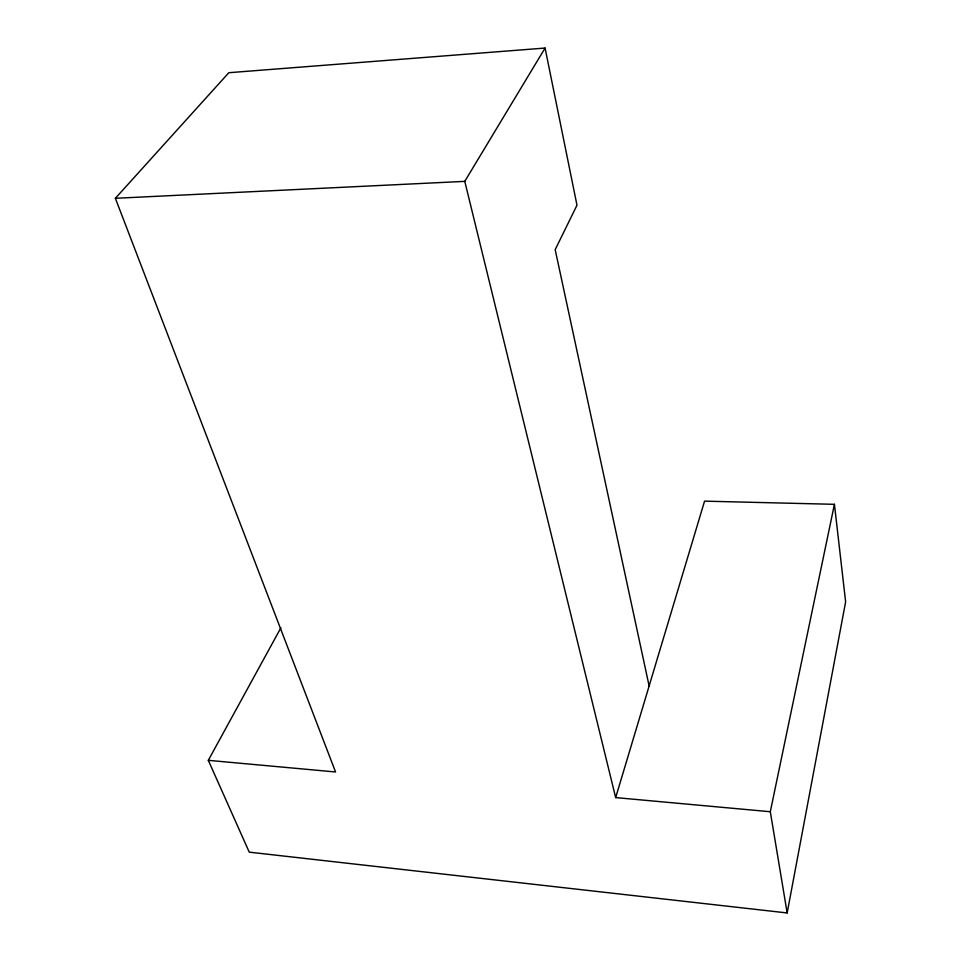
<?xml version="1.0" encoding="UTF-8"?>
<svg xmlns="http://www.w3.org/2000/svg" width="961" height="961" viewBox="0 0 961 961"><rect width="100%" height="100%" fill="white"/><g stroke="black" fill="none" stroke-linecap="round" stroke-linejoin="round"><path stroke-width="1.44" d="M787.167 912.95L845.632 601.838L834.424 504.321L704.557 501.149L615.665 797.594L770.302 811.733L787.167 912.95L249.247 852.155L208.309 760.331L280.9 627.773M770.302 811.733L834.424 504.321M615.665 797.594L464.776 181.365L545.079 48.05L228.826 72.712L115.368 198.302L335.557 771.971L208.309 760.331M115.368 198.302L464.776 181.365M649.131 685.998L555.182 249.656L576.984 205.234L545.079 48.05"/></g></svg>
